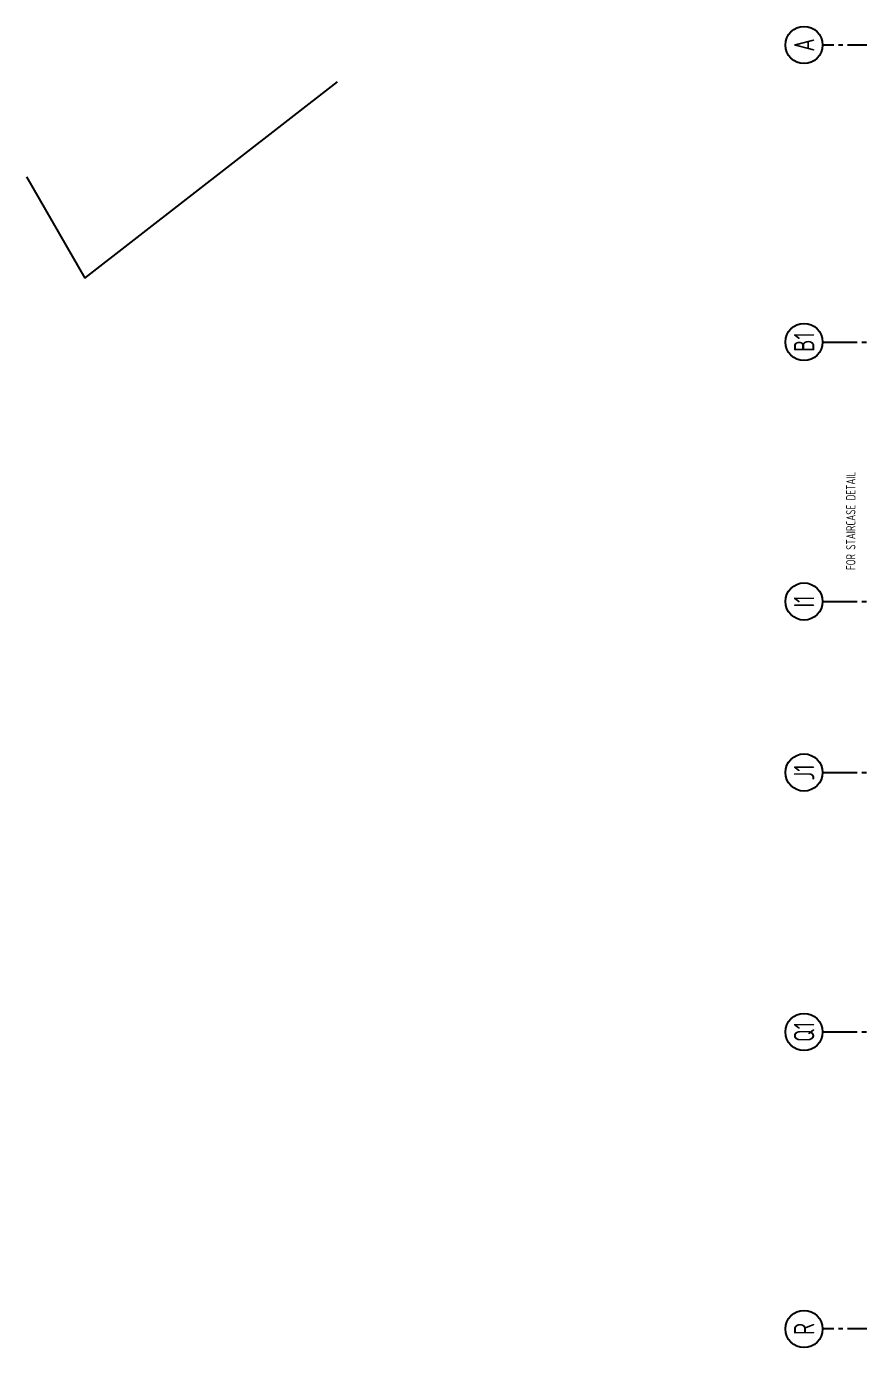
# Model space of a CAD drawing. Header units: millimetres. Extents: x -661525 to 498941, y 282148 to 1359693.
# Drawn here: x -210806 to -188419, y 641097 to 676647 of the extents above; entities that cross this region are included whole.
import ezdxf
from ezdxf.enums import TextEntityAlignment as Align

# ---------------------------------------------------------------- set-up
doc = ezdxf.new("R2010")
doc.units = ezdxf.units.MM
doc.header["$LTSCALE"] = 2.5
doc.linetypes.add('CENTER', pattern=[2, 1.25, -0.25, 0.25, -0.25])
doc.layers.get('0').update_dxf_attribs({"linetype": 'CONTINUOUS'})
for name, color, linetype in [('A-ANNO-GRID', 5, 'CENTER'), ('I-ANNO-NOTE', 11, 'CONTINUOUS'), ('vemcpl-ahu', 6, 'CONTINUOUS')]:
    doc.layers.add(name, color=color, linetype=linetype)
doc.styles.add('ISOCP', font='isocp.shx', dxfattribs={"width": 0.8})

# ---------------------------------------------------------------- blocks, each defined once
blk = doc.blocks.new('COLNUM')
at = {"linetype": 'Continuous'}
blk.add_circle((0, 0), 500, dxfattribs=at)
at = {"color": 7, "linetype": 'Continuous', "style": 'ISOCP', "width": 0.8}
blk.add_attdef('X', text='', height=550, dxfattribs=at).set_placement((0, 0), align=Align.MIDDLE_CENTER)

msp = doc.modelspace()

# ---------------------------------------------------------------- linework, layer by layer
at = {"layer": 'A-ANNO-GRID', "color": 252, "ltscale": 200}
for p, q in [((-151087.6, 676147.2), (-189384.7, 676147.2)), ((-151087.6, 641597.2), (-189384.7, 641597.2))]:
    msp.add_line(p, q, dxfattribs=at)
for points in [[(-189384.7, 668154.4), (-189084.7, 668154.4), (-187884.7, 668154.4), (-151087.6, 668154.4)], [(-189384.7, 661172.2), (-189084.7, 661172.2), (-187766.4, 661172.2), (-151087.6, 661172.2)], [(-189384.7, 656572.2), (-189084.7, 656572.2), (-187766.4, 656572.2), (-151087.6, 656572.2)], [(-189384.7, 649589.9), (-189084.7, 649589.9), (-187766.4, 649589.9), (-151087.6, 649589.9)]]:
    msp.add_lwpolyline(points, dxfattribs=at)
at = {"layer": 'vemcpl-ahu'}
for p, q in [((-209237.8, 669871.2), (-202440.6, 675157.8)), ((-210806.4, 672601.6), (-209237.8, 669871.2))]:
    msp.add_line(p, q, dxfattribs=at)

# ---------------------------------------------------------------- block references
at = {"layer": 'A-ANNO-GRID', "color": 253, "rotation": 89.99999999999997}
for p, values in [((-189884.7, 676147.2), {'X': 'A'}), ((-189884.7, 668154.4), {'X': 'B1'}), ((-189884.7, 661172.2), {'X': 'I1'}), ((-189884.7, 656572.2), {'X': 'J1'}), ((-189884.7, 649589.9), {'X': 'Q1'}), ((-189884.7, 641597.2), {'X': 'R'})]:
    msp.add_blockref('COLNUM', p, dxfattribs=at).add_auto_attribs(values)

# ---------------------------------------------------------------- texts
at = {"layer": 'I-ANNO-NOTE', "color": 252, "style": 'ISOCP', "width": 0.8}
msp.add_text('FOR STAIRCASE DETAIL', height=250, rotation=90, dxfattribs=at).set_placement((-188502.6, 662018.6))

doc.saveas('drawing.dxf')
